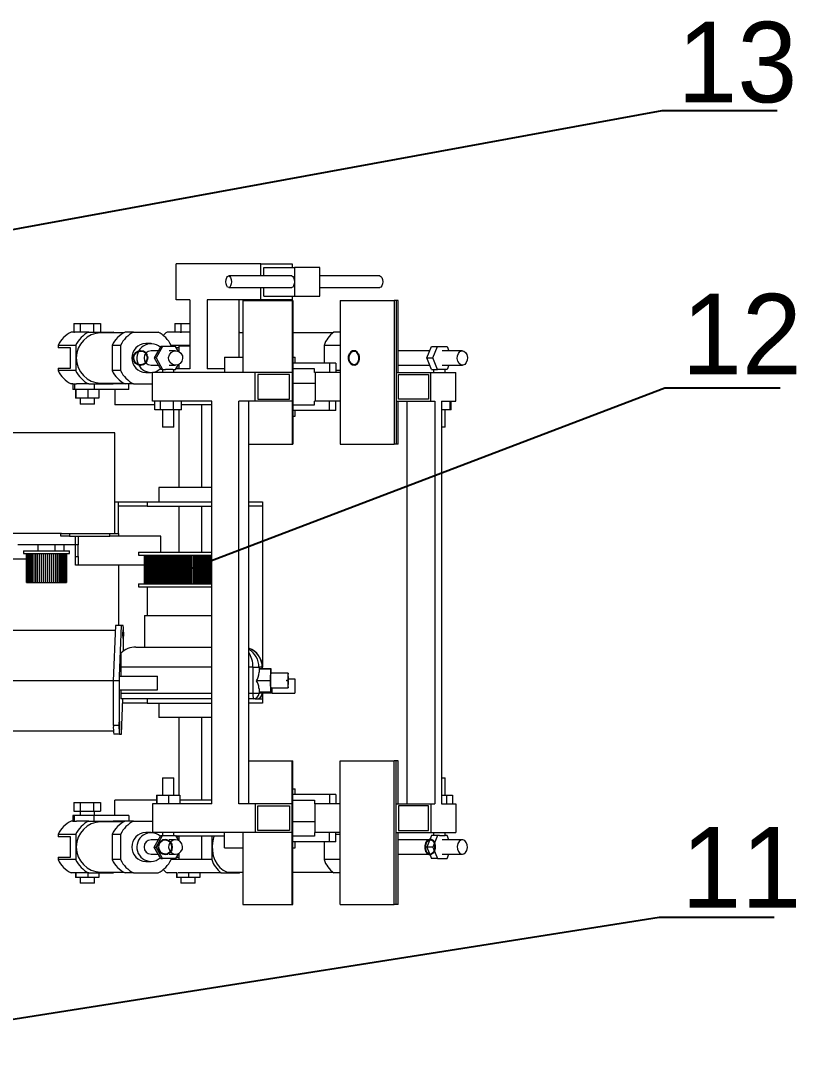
# Model space of a CAD drawing. Header units: millimetres. Extents: x 127 to 2222, y 23 to 864.
# Drawn here: x 388.8 to 523.6, y 612.5 to 791.6 of the extents above; entities that cross this region are included whole.
import ezdxf

# ---------------------------------------------------------------- set-up
doc = ezdxf.new("R2010")
doc.units = ezdxf.units.MM

msp = doc.modelspace()

# ---------------------------------------------------------------- linework, layer by layer
for p, q in [((349.62, 748.42), (500.24, 776)), ((500.24, 776), (520.24, 776)), ((417.55, 696.1), (500.73, 727.77)), ((500.73, 727.77), (520.73, 727.77)), ((352.08, 612.46), (499.71, 635.8)), ((499.71, 635.8), (519.71, 635.8))]:
    msp.add_line(p, q)
at = {"color": 7, "linetype": 'Continuous', "lineweight": 15}
for p, q in [((415.79, 743.1), (415.79, 749.35)), ((430.51, 749.35), (415.79, 749.35)), ((430.51, 747.23), (430.51, 749.35)), ((430.51, 749.35), (435.99, 749.35)), ((435.99, 749.35), (435.99, 748.73)), ((435.89, 747.23), (424.94, 747.23)), ((431.06, 747.23), (431.06, 748.73)), ((431.06, 748.73), (436.37, 748.73)), ((436.37, 748.73), (436.37, 746.23)), ((440.75, 748.73), (436.37, 748.73)), ((440.75, 746.23), (440.75, 748.73)), ((451.21, 747.23), (440.75, 747.23)), ((436.37, 746.23), (436.37, 743.73)), ((440.75, 743.73), (440.75, 746.23)), ((424.94, 745.23), (435.89, 745.23)), ((430.51, 743.1), (430.51, 745.23)), ((431.06, 743.73), (431.06, 745.23)), ((431.06, 743.73), (436.37, 743.73)), ((435.99, 743.73), (435.99, 743.1)), ((436.37, 743.73), (440.75, 743.73)), ((440.75, 745.23), (451.21, 745.23)), ((418.2, 743.1), (415.79, 743.1)), ((418.2, 743.1), (418.2, 731.1)), ((421.21, 743.1), (421.21, 731.1)), ((430.51, 743.1), (421.21, 743.1)), ((426.69, 743.1), (426.69, 733.1)), ((427.41, 742.98), (427.41, 730.48)), ((427.41, 742.98), (435.95, 742.98)), ((435.99, 743.1), (430.51, 743.1)), ((435.95, 742.98), (435.95, 717.98)), ((435.95, 742.98), (436.07, 742.98)), ((436.07, 742.98), (436.07, 717.98)), ((444.29, 742.98), (444.29, 717.98)), ((444.29, 742.98), (453.69, 742.98)), ((453.69, 742.98), (453.69, 717.98)), ((454.03, 742.98), (453.69, 742.98)), ((454.03, 742.98), (454.03, 717.98)), ((454.38, 742.98), (454.03, 742.98)), ((454.38, 730.48), (454.38, 742.98)), ((398.06, 738.98), (398.06, 737.48)), ((398.06, 738.98), (399.12, 738.98)), ((399.12, 738.98), (399.12, 737.48)), ((399.12, 738.98), (401.43, 738.98)), ((401.43, 738.98), (401.43, 737.48)), ((401.43, 738.98), (402.68, 738.98)), ((402.68, 738.98), (402.68, 737.48)), ((415.58, 738.98), (415.58, 737.48)), ((415.58, 738.98), (416.64, 738.98)), ((416.64, 738.98), (416.64, 737.48)), ((416.64, 738.98), (418.2, 738.98)), ((398.06, 737.48), (397.57, 737.48)), ((398.06, 737.48), (398.14, 737.48)), ((400.62, 737.48), (398.14, 737.48)), ((400.62, 737.48), (404.87, 737.48)), ((406.72, 737.35), (402.74, 737.35)), ((405.1, 737.35), (404.87, 737.48)), ((408.43, 737.48), (406.96, 737.48)), ((408.43, 737.48), (412.67, 737.48)), ((416.53, 737.48), (414.23, 737.48)), ((416.53, 737.48), (416.64, 737.48)), ((416.64, 737.48), (416.74, 737.48)), ((418.2, 737.48), (416.74, 737.48)), ((426.69, 737.48), (426.77, 737.48)), ((427.41, 737.35), (426.69, 737.35)), ((426.95, 737.35), (426.77, 737.48)), ((443.01, 737.35), (436.07, 737.35)), ((444.29, 737.48), (443.18, 737.48)), ((398.36, 735.16), (395.31, 735.16)), ((395.31, 735.16), (395.31, 734.73)), ((397.46, 734.73), (395.31, 734.73)), ((397.46, 731.23), (397.46, 734.73)), ((398.36, 735.16), (398.36, 730.8)), ((406.17, 735.16), (404.69, 735.16)), ((404.69, 735.16), (404.69, 730.8)), ((406.17, 735.16), (406.17, 730.8)), ((411.45, 735.48), (410.55, 735.48)), ((413.13, 734.98), (412.01, 732.98)), ((413.47, 734.98), (412.35, 732.98)), ((413.47, 734.98), (413.13, 734.98)), ((415.72, 734.98), (413.47, 734.98)), ((418.2, 735.16), (414.93, 735.16)), ((414.93, 735.16), (414.93, 734.98)), ((416.2, 734.13), (415.72, 734.98)), ((416.3, 734.73), (415.86, 734.73)), ((416.3, 735.1), (416.3, 734.09)), ((416.3, 735.1), (416.54, 735.1)), ((416.54, 735.1), (418.2, 735.1)), ((444.29, 735.16), (441.52, 735.16)), ((441.52, 735.16), (441.52, 732.1)), ((459.35, 732.98), (460.18, 734.98)), ((460.18, 734.98), (461.23, 734.98)), ((460.4, 732.98), (461.23, 734.98)), ((461.23, 734.98), (462.88, 734.98)), ((462.88, 734.98), (463.19, 734.23)), ((412.71, 734.23), (411.45, 734.23)), ((412.35, 732.98), (412.01, 732.98)), ((412.01, 732.98), (413.13, 730.98)), ((412.35, 732.98), (413.47, 730.98)), ((415.73, 734.23), (414.6, 734.23)), ((424.2, 733.1), (424.2, 730.48)), ((424.2, 733.1), (427.41, 733.1)), ((436.07, 733.1), (436.48, 733.1)), ((436.48, 732.1), (436.48, 733.1)), ((459.87, 734.23), (454.38, 734.23)), ((460.18, 730.98), (459.35, 732.98)), ((459.35, 732.98), (460.4, 732.98)), ((461.23, 730.98), (460.4, 732.98)), ((465.54, 734.23), (462.05, 734.23)), ((395.31, 731.23), (395.31, 730.8)), ((395.31, 731.23), (397.46, 731.23)), ((411.45, 731.73), (412.71, 731.73)), ((414.6, 731.73), (415.73, 731.73)), ((415.72, 730.98), (416.2, 731.83)), ((418.2, 731.1), (415.79, 731.1)), ((415.86, 731.23), (416.3, 731.23)), ((416.3, 731.87), (416.3, 731.1)), ((424.2, 731.1), (421.21, 731.1)), ((442.43, 732.1), (436.07, 732.1)), ((439.84, 731.1), (436.07, 731.1)), ((439.84, 730.48), (439.84, 731.1)), ((442.43, 732.1), (442.43, 730.48)), ((443.58, 732.1), (442.43, 732.1)), ((443.58, 732.1), (443.58, 730.48)), ((454.38, 731.73), (459.87, 731.73)), ((462.05, 731.73), (465.54, 731.73)), ((463.19, 731.73), (462.88, 730.98)), ((398.36, 730.8), (395.31, 730.8)), ((406.17, 730.8), (404.69, 730.8)), ((410.55, 730.48), (411.45, 730.48)), ((411.69, 725.48), (411.69, 730.48)), ((429.53, 730.48), (411.69, 730.48)), ((413.47, 730.98), (413.13, 730.98)), ((413.43, 730.98), (413.43, 730.48)), ((413.47, 730.98), (413.95, 730.98)), ((415.24, 730.98), (413.95, 730.98)), ((415.24, 730.98), (415.72, 730.98)), ((415.43, 730.48), (415.43, 730.98)), ((429.53, 725.48), (429.53, 730.48)), ((435.95, 730.48), (429.53, 730.48)), ((435.5, 730.13), (429.98, 730.13)), ((429.98, 730.13), (429.98, 725.83)), ((435.5, 725.83), (435.5, 730.13)), ((435.95, 730.48), (435.95, 725.48)), ((442.43, 730.48), (439.84, 730.48)), ((439.99, 730.48), (439.99, 725.48)), ((444.29, 730.48), (442.43, 730.48)), ((444.29, 730.8), (443.58, 730.8)), ((454.03, 730.48), (454.03, 725.48)), ((454.03, 730.48), (460.05, 730.48)), ((454.45, 730.13), (459.63, 730.13)), ((454.45, 725.83), (454.45, 730.13)), ((459.63, 730.13), (459.63, 725.83)), ((460.05, 725.48), (460.05, 730.48)), ((460.05, 730.48), (464.42, 730.48)), ((460.18, 730.98), (461.23, 730.98)), ((460.53, 730.98), (460.53, 730.48)), ((461.58, 730.98), (461.23, 730.98)), ((462.53, 730.98), (461.58, 730.98)), ((462.53, 730.48), (462.53, 730.98)), ((462.88, 730.98), (462.53, 730.98)), ((464.42, 725.48), (464.42, 730.48)), ((397.87, 728.48), (397.57, 728.48)), ((397.87, 728.48), (397.87, 727.48)), ((397.87, 728.48), (398.18, 728.48)), ((398.18, 727.48), (397.87, 727.48)), ((398.18, 728.48), (398.18, 727.48)), ((398.18, 728.48), (398.52, 728.48)), ((401.58, 727.48), (398.18, 727.48)), ((398.33, 727.48), (398.33, 725.98)), ((398.41, 727.48), (398.41, 725.98)), ((400.62, 728.48), (398.52, 728.48)), ((400.45, 727.48), (400.45, 725.98)), ((400.62, 728.48), (404.87, 728.48)), ((401.58, 728.48), (401.58, 727.48)), ((407.6, 727.48), (401.58, 727.48)), ((402.41, 727.48), (402.41, 725.98)), ((402.74, 728.6), (406.72, 728.6)), ((404.87, 728.48), (405.1, 728.6)), ((406.96, 728.48), (404.87, 728.48)), ((405.19, 728.6), (405.19, 728.48)), ((405.19, 727.48), (405.19, 724.85)), ((408.43, 728.48), (406.96, 728.48)), ((407.6, 727.48), (407.6, 728.48)), ((408.43, 728.48), (411.69, 728.48)), ((436.07, 728.6), (439.99, 728.6)), ((398.41, 725.98), (398.33, 725.98)), ((400.45, 725.98), (398.41, 725.98)), ((399.12, 725.98), (399.12, 724.98)), ((402.41, 725.98), (400.45, 725.98)), ((401.62, 724.98), (401.62, 725.98)), ((429.98, 725.83), (435.5, 725.83)), ((459.63, 725.83), (454.45, 725.83)), ((401.62, 724.98), (399.12, 724.98)), ((412.13, 724.85), (405.19, 724.85)), ((422.02, 725.48), (411.69, 725.48)), ((412.13, 723.98), (412.13, 725.48)), ((413.07, 723.98), (412.13, 723.98)), ((413.07, 723.98), (413.07, 725.48)), ((415.37, 723.98), (413.07, 723.98)), ((413.43, 723.98), (413.43, 720.98)), ((415.37, 723.98), (415.37, 725.48)), ((416.72, 723.98), (415.37, 723.98)), ((415.43, 720.98), (415.43, 723.98)), ((416.3, 723.98), (416.3, 710.48)), ((416.72, 723.98), (416.72, 725.48)), ((422.02, 724.85), (416.72, 724.85)), ((420.3, 710.48), (420.3, 724.85)), ((422.02, 655.48), (422.02, 725.48)), ((426.72, 655.48), (426.72, 725.48)), ((429.53, 725.48), (426.72, 725.48)), ((428.43, 655.48), (428.43, 725.48)), ((435.95, 725.48), (429.53, 725.48)), ((436.07, 724.85), (439.84, 724.85)), ((442.43, 723.85), (436.07, 723.85)), ((436.48, 722.85), (436.48, 723.85)), ((439.84, 724.85), (439.84, 725.48)), ((442.43, 725.48), (439.84, 725.48)), ((444.29, 725.48), (442.43, 725.48)), ((442.43, 723.85), (442.43, 725.48)), ((443.58, 723.85), (442.43, 723.85)), ((443.58, 723.85), (443.58, 725.48)), ((454.03, 725.48), (460.05, 725.48)), ((454.38, 717.98), (454.38, 725.48)), ((455.87, 725.48), (455.87, 655.48)), ((460.05, 725.48), (460.74, 725.48)), ((460.74, 725.48), (460.74, 655.48)), ((461.89, 725.48), (464.42, 725.48)), ((461.89, 725.48), (461.89, 655.48)), ((463.43, 723.98), (461.89, 723.98)), ((462.53, 720.98), (462.53, 723.98)), ((463.43, 723.98), (463.43, 725.48)), ((463.62, 723.98), (463.43, 723.98)), ((463.62, 723.98), (463.62, 725.48)), ((436.07, 722.85), (436.48, 722.85)), ((415.43, 720.98), (413.43, 720.98)), ((462.53, 720.98), (461.89, 720.98)), ((405.19, 719.98), (381.41, 719.98)), ((405.19, 702.48), (405.19, 719.98)), ((428.43, 717.98), (435.95, 717.98)), ((435.95, 717.98), (436.07, 717.98)), ((444.29, 717.98), (453.69, 717.98)), ((454.03, 717.98), (453.69, 717.98)), ((454.38, 717.98), (454.03, 717.98)), ((412.8, 710.48), (412.8, 707.98)), ((422.02, 710.48), (412.8, 710.48)), ((405.19, 707.99), (405.8, 707.99)), ((405.8, 707.98), (405.8, 707.99)), ((405.8, 707.23), (405.8, 707.98)), ((405.8, 707.98), (410.8, 707.98)), ((410.8, 707.98), (410.8, 707.23)), ((410.8, 707.98), (422.02, 707.98)), ((428.43, 707.98), (430.8, 707.98)), ((430.8, 707.98), (430.8, 707.23)), ((410.8, 707.23), (405.8, 707.23)), ((405.8, 702.48), (405.8, 707.23)), ((410.8, 707.23), (422.02, 707.23)), ((416.3, 707.23), (416.3, 699.23)), ((420.3, 699.23), (420.3, 707.23)), ((430.8, 707.23), (428.43, 707.23)), ((430.8, 707.23), (430.8, 679.23)), ((395.92, 702.48), (381.41, 702.48)), ((395.8, 701.98), (395.8, 702.48)), ((395.92, 702.48), (397.3, 702.48)), ((397.3, 702.48), (397.3, 701.98)), ((397.3, 702.48), (404.3, 702.48)), ((404.3, 701.98), (404.3, 702.48)), ((404.3, 702.48), (405.8, 702.48)), ((405.8, 702.48), (405.8, 701.98)), ((397.3, 701.98), (395.8, 701.98)), ((397.3, 701.98), (404.3, 701.98)), ((398.3, 700.48), (398.3, 701.98)), ((398.8, 701.98), (398.8, 700.48)), ((405.8, 701.98), (404.3, 701.98)), ((413.18, 701.98), (405.8, 701.98)), ((413.18, 699.23), (413.18, 701.98)), ((398.3, 700.48), (388.3, 700.48)), ((389.3, 699.48), (389.3, 698.98)), ((389.3, 699.48), (397.3, 699.48)), ((389.3, 698.98), (397.3, 698.98)), ((389.8, 693.98), (389.8, 698.98)), ((389.8, 698.98), (389.8, 693.98)), ((389.83, 698.98), (389.83, 693.98)), ((389.84, 693.98), (389.84, 698.98)), ((389.91, 698.98), (389.91, 693.98)), ((389.92, 693.98), (389.92, 698.98)), ((390.02, 698.98), (390.02, 693.98)), ((390.04, 693.98), (390.04, 698.98)), ((390.16, 698.98), (390.16, 693.98)), ((390.19, 693.98), (390.19, 698.98)), ((390.34, 698.98), (390.34, 693.98)), ((390.38, 693.98), (390.38, 698.98)), ((390.55, 698.98), (390.55, 693.98)), ((390.6, 693.98), (390.6, 698.98)), ((390.8, 698.98), (390.8, 693.98)), ((390.84, 693.98), (390.84, 698.98)), ((391.07, 698.98), (391.07, 693.98)), ((391.12, 693.98), (391.12, 698.98)), ((391.36, 698.98), (391.36, 693.98)), ((391.42, 693.98), (391.42, 698.98)), ((391.68, 698.98), (391.68, 693.98)), ((391.74, 693.98), (391.74, 698.98)), ((391.8, 700.48), (391.8, 699.48)), ((392.01, 698.98), (392.01, 693.98)), ((392.07, 693.98), (392.07, 698.98)), ((392.36, 698.98), (392.36, 693.98)), ((392.42, 693.98), (392.42, 698.98)), ((392.71, 698.98), (392.71, 693.98)), ((392.78, 693.98), (392.78, 698.98)), ((393.08, 698.98), (393.08, 693.98)), ((393.15, 693.98), (393.15, 698.98)), ((393.44, 698.98), (393.44, 693.98)), ((393.51, 693.98), (393.51, 698.98)), ((393.81, 698.98), (393.81, 693.98)), ((393.88, 693.98), (393.88, 698.98)), ((394.17, 698.98), (394.17, 693.98)), ((394.23, 693.98), (394.23, 698.98)), ((394.52, 698.98), (394.52, 693.98)), ((394.58, 693.98), (394.58, 698.98)), ((394.8, 699.48), (394.8, 700.48)), ((394.85, 698.98), (394.85, 693.98)), ((394.91, 693.98), (394.91, 698.98)), ((395.17, 698.98), (395.17, 693.98)), ((395.23, 693.98), (395.23, 698.98)), ((395.47, 698.98), (395.47, 693.98)), ((395.52, 693.98), (395.52, 698.98)), ((395.75, 698.98), (395.75, 693.98)), ((395.79, 693.98), (395.79, 698.98)), ((395.99, 698.98), (395.99, 693.98)), ((396.04, 693.98), (396.04, 698.98)), ((396.21, 698.98), (396.21, 693.98)), ((396.25, 693.98), (396.25, 698.98)), ((396.35, 699.48), (396.35, 700.48)), ((396.4, 698.98), (396.4, 693.98)), ((396.43, 693.98), (396.43, 698.98)), ((396.55, 698.98), (396.55, 693.98)), ((396.57, 693.98), (396.57, 698.98)), ((396.67, 698.98), (396.67, 693.98)), ((396.68, 693.98), (396.68, 698.98)), ((396.75, 698.98), (396.75, 693.98)), ((396.76, 693.98), (396.76, 698.98)), ((396.79, 698.98), (396.79, 693.98)), ((396.79, 693.98), (396.79, 698.98)), ((397.3, 698.98), (397.3, 699.48)), ((398.3, 698.48), (398.3, 700.48)), ((398.8, 700.48), (398.3, 700.48)), ((398.8, 698.48), (398.8, 700.48)), ((409.3, 699.23), (409.3, 698.73)), ((409.3, 699.23), (422.02, 699.23)), ((357.58, 698.05), (389.8, 698.05)), ((398.3, 696.98), (398.3, 698.48)), ((398.3, 698.48), (398.8, 698.48)), ((398.8, 696.98), (398.3, 696.98)), ((398.8, 698.48), (398.8, 696.98)), ((410.3, 696.98), (398.8, 696.98)), ((405.8, 696.98), (405.8, 686.46)), ((409.3, 698.73), (422.01, 698.73)), ((410.3, 698.73), (410.3, 693.73)), ((410.3, 693.73), (410.3, 698.73)), ((410.31, 693.73), (410.31, 698.73)), ((410.32, 698.73), (410.32, 693.73)), ((410.35, 693.73), (410.35, 698.73)), ((410.36, 698.73), (410.36, 693.73)), ((410.41, 693.73), (410.41, 698.73)), ((410.43, 698.73), (410.43, 693.73)), ((410.49, 693.73), (410.49, 698.73)), ((410.52, 698.73), (410.52, 693.73)), ((410.59, 693.73), (410.59, 698.73)), ((410.63, 698.73), (410.63, 693.73)), ((410.72, 693.73), (410.72, 698.73)), ((410.75, 698.73), (410.75, 693.73)), ((410.86, 693.73), (410.86, 698.73)), ((410.91, 698.73), (410.91, 693.73)), ((411.03, 693.73), (411.03, 698.73)), ((411.08, 698.73), (411.08, 693.73)), ((411.21, 693.73), (411.21, 698.73)), ((411.27, 698.73), (411.27, 693.73)), ((411.41, 693.73), (411.41, 698.73)), ((411.48, 698.73), (411.48, 693.73)), ((411.64, 693.73), (411.64, 698.73)), ((411.7, 698.73), (411.7, 693.73)), ((411.88, 693.73), (411.88, 698.73)), ((411.95, 698.73), (411.95, 693.73)), ((412.14, 693.73), (412.14, 698.73)), ((412.21, 698.73), (412.21, 693.73)), ((412.41, 693.73), (412.41, 698.73)), ((412.49, 698.73), (412.49, 693.73)), ((412.7, 693.73), (412.7, 698.73)), ((412.79, 698.73), (412.79, 693.73)), ((413.01, 693.73), (413.01, 698.73)), ((413.1, 698.73), (413.1, 693.73)), ((413.33, 693.73), (413.33, 698.73)), ((413.43, 698.73), (413.43, 693.73)), ((413.67, 693.73), (413.67, 698.73)), ((413.77, 698.73), (413.77, 693.73)), ((414.02, 693.73), (414.02, 698.73)), ((414.12, 698.73), (414.12, 693.73)), ((414.38, 693.73), (414.38, 698.73)), ((414.48, 698.73), (414.48, 693.73)), ((414.75, 693.73), (414.75, 698.73)), ((414.85, 698.73), (414.85, 693.73)), ((415.13, 693.73), (415.13, 698.73)), ((415.24, 698.73), (415.24, 693.73)), ((415.52, 693.73), (415.52, 698.73)), ((415.63, 698.73), (415.63, 693.73)), ((415.91, 693.73), (415.91, 698.73)), ((416.03, 698.73), (416.03, 693.73)), ((416.31, 693.73), (416.31, 698.73)), ((416.43, 698.73), (416.43, 693.73)), ((416.72, 693.73), (416.72, 698.73)), ((416.84, 698.73), (416.84, 693.73)), ((417.14, 693.73), (417.14, 698.73)), ((417.25, 698.73), (417.25, 693.73)), ((417.55, 693.73), (417.55, 698.73)), ((417.67, 698.73), (417.67, 693.73)), ((417.97, 693.73), (417.97, 698.73)), ((418.09, 698.73), (418.09, 693.73)), ((418.39, 693.73), (418.39, 698.73)), ((418.51, 698.73), (418.51, 693.73)), ((418.81, 693.73), (418.81, 698.73)), ((418.93, 698.73), (418.93, 693.73)), ((419.22, 693.73), (419.22, 698.73)), ((419.34, 698.73), (419.34, 693.73)), ((419.64, 693.73), (419.64, 698.73)), ((419.76, 698.73), (419.76, 693.73)), ((420.05, 693.73), (420.05, 698.73)), ((420.17, 698.73), (420.17, 693.73)), ((420.46, 693.73), (420.46, 698.73)), ((420.57, 698.73), (420.57, 693.73)), ((420.86, 693.73), (420.86, 698.73)), ((420.97, 698.73), (420.97, 693.73)), ((421.25, 693.73), (421.25, 698.73)), ((421.36, 698.73), (421.36, 693.73)), ((421.63, 693.73), (421.63, 698.73)), ((421.74, 698.73), (421.74, 693.73)), ((422.01, 693.73), (422.01, 698.73)), ((389.8, 693.98), (389.83, 693.98)), ((389.8, 693.98), (389.8, 693.98)), ((389.83, 693.98), (389.84, 693.98)), ((389.84, 693.98), (389.91, 693.98)), ((389.91, 693.98), (389.92, 693.98)), ((389.92, 693.98), (390.02, 693.98)), ((390.02, 693.98), (390.04, 693.98)), ((390.04, 693.98), (390.16, 693.98)), ((390.16, 693.98), (390.19, 693.98)), ((390.19, 693.98), (390.34, 693.98)), ((390.34, 693.98), (390.38, 693.98)), ((390.38, 693.98), (390.55, 693.98)), ((390.55, 693.98), (390.6, 693.98)), ((390.6, 693.98), (390.8, 693.98)), ((390.8, 693.98), (390.84, 693.98)), ((390.84, 693.98), (391.07, 693.98)), ((391.07, 693.98), (391.12, 693.98)), ((391.12, 693.98), (391.36, 693.98)), ((391.36, 693.98), (391.42, 693.98)), ((391.42, 693.98), (391.68, 693.98)), ((391.68, 693.98), (391.74, 693.98)), ((391.74, 693.98), (392.01, 693.98)), ((392.01, 693.98), (392.07, 693.98)), ((392.07, 693.98), (392.36, 693.98)), ((392.36, 693.98), (392.42, 693.98)), ((392.42, 693.98), (392.71, 693.98)), ((392.71, 693.98), (392.78, 693.98)), ((392.78, 693.98), (393.08, 693.98)), ((393.08, 693.98), (393.15, 693.98)), ((393.15, 693.98), (393.44, 693.98)), ((393.44, 693.98), (393.51, 693.98)), ((393.51, 693.98), (393.81, 693.98)), ((393.81, 693.98), (393.88, 693.98)), ((393.88, 693.98), (394.17, 693.98)), ((394.17, 693.98), (394.23, 693.98)), ((394.23, 693.98), (394.52, 693.98)), ((394.52, 693.98), (394.58, 693.98)), ((394.58, 693.98), (394.85, 693.98)), ((394.85, 693.98), (394.91, 693.98)), ((394.91, 693.98), (395.17, 693.98)), ((395.17, 693.98), (395.23, 693.98)), ((395.23, 693.98), (395.47, 693.98)), ((395.47, 693.98), (395.52, 693.98)), ((395.52, 693.98), (395.75, 693.98)), ((395.75, 693.98), (395.79, 693.98)), ((395.79, 693.98), (395.99, 693.98)), ((395.99, 693.98), (396.04, 693.98)), ((396.04, 693.98), (396.21, 693.98)), ((396.21, 693.98), (396.25, 693.98)), ((396.25, 693.98), (396.4, 693.98)), ((396.4, 693.98), (396.43, 693.98)), ((396.43, 693.98), (396.55, 693.98)), ((396.55, 693.98), (396.57, 693.98)), ((396.57, 693.98), (396.67, 693.98)), ((396.67, 693.98), (396.68, 693.98)), ((396.68, 693.98), (396.75, 693.98)), ((396.75, 693.98), (396.76, 693.98)), ((396.76, 693.98), (396.79, 693.98)), ((396.79, 693.98), (396.79, 693.98)), ((409.3, 693.73), (409.3, 693.23)), ((409.3, 693.73), (422.01, 693.73)), ((409.3, 693.23), (422.02, 693.23)), ((410.8, 693.23), (410.8, 688.23)), ((410.3, 688.23), (410.3, 682.73)), ((410.3, 688.23), (417.97, 688.23)), ((417.97, 688.23), (422.02, 688.23)), ((405.29, 686.46), (404.9, 676.89)), ((406.29, 686.46), (405.29, 686.46)), ((406.29, 686.46), (405.93, 677.66)), ((406.61, 686.46), (406.29, 686.46)), ((378.81, 685.67), (405.26, 685.67)), ((406.67, 682.05), (406.67, 684.96)), ((408.83, 682.73), (422.02, 682.73)), ((406.19, 679.23), (406.19, 677.66)), ((429.17, 679.23), (430.21, 679.23)), ((429.17, 674.73), (429.17, 679.23)), ((430.21, 679.23), (430.21, 678.35)), ((430.78, 679.23), (430.21, 679.23)), ((430.8, 678.95), (430.8, 679.23)), ((405.9, 677.66), (405.9, 676.89)), ((412.56, 675.29), (412.56, 677.66)), ((430.22, 678.88), (430.21, 678.35)), ((430.31, 678.95), (430.22, 678.88)), ((432.22, 678.88), (430.22, 678.88)), ((432.31, 678.95), (430.31, 678.95)), ((432.22, 678.88), (432.17, 676.85)), ((432.31, 678.95), (432.22, 678.88)), ((435.27, 678.17), (432.27, 678.17)), ((432.33, 678.17), (432.31, 678.95)), ((378.45, 676.92), (404.9, 676.92)), ((405.9, 676.89), (404.9, 676.89)), ((404.9, 676.89), (404.9, 669.09)), ((405.9, 676.89), (405.9, 675.29)), ((432.17, 676.85), (429.76, 676.85)), ((430.21, 675.54), (430.21, 674.73)), ((430.21, 675.54), (430.22, 674.88)), ((432.17, 676.85), (432.22, 674.88)), ((432.27, 675.67), (435.27, 675.67)), ((432.32, 674.96), (432.33, 675.67)), ((432.52, 674.73), (432.52, 675.67)), ((434.96, 676.98), (435.21, 676.98)), ((435.21, 676.85), (434.96, 676.85)), ((435.32, 676.98), (435.21, 676.98)), ((435.21, 676.85), (435.32, 676.85)), ((436.46, 677.23), (436.46, 674.73)), ((436.48, 674.73), (436.48, 677.23)), ((405.9, 675.29), (405.9, 669.09)), ((406.19, 675.29), (406.19, 674.73)), ((422.02, 673.73), (406.23, 673.73)), ((406.3, 667.59), (406.55, 673.73)), ((410.8, 673.73), (410.8, 672.98)), ((429.21, 673.73), (428.43, 673.73)), ((429.17, 674.73), (430.21, 674.73)), ((429.55, 673.73), (429.21, 673.73)), ((429.55, 673.73), (430.8, 673.73)), ((430.21, 674.73), (430.37, 674.73)), ((432.22, 674.88), (430.22, 674.88)), ((430.37, 674.88), (430.37, 674.73)), ((432.52, 674.73), (430.37, 674.73)), ((430.8, 674.73), (430.8, 673.73)), ((430.8, 673.73), (430.8, 672.98)), ((432.22, 674.88), (432.32, 674.96)), ((410.8, 672.98), (406.52, 672.98)), ((410.8, 672.98), (422.02, 672.98)), ((412.8, 672.98), (412.8, 670.48)), ((430.8, 672.98), (428.43, 672.98)), ((422.02, 670.48), (412.8, 670.48)), ((416.3, 670.48), (416.3, 656.98)), ((420.3, 656.1), (420.3, 670.48)), ((405.9, 669.09), (404.9, 669.09)), ((378.81, 668.17), (404.91, 668.17)), ((405.96, 667.59), (404.96, 667.59)), ((405.96, 667.59), (406.3, 667.59)), ((428.43, 662.98), (435.95, 662.98)), ((435.95, 637.98), (435.95, 662.98)), ((435.95, 662.98), (436.07, 662.98)), ((436.07, 637.98), (436.07, 662.98)), ((444.29, 637.98), (444.29, 662.98)), ((444.29, 662.98), (453.69, 662.98)), ((453.69, 637.98), (453.69, 662.98)), ((454.03, 662.98), (453.69, 662.98)), ((454.03, 637.98), (454.03, 662.98)), ((454.38, 662.98), (454.03, 662.98)), ((454.38, 655.48), (454.38, 662.98)), ((413.43, 659.98), (413.43, 656.98)), ((413.43, 659.98), (415.43, 659.98)), ((415.43, 656.98), (415.43, 659.98)), ((461.89, 659.98), (462.53, 659.98)), ((462.53, 656.98), (462.53, 659.98)), ((436.07, 658.1), (436.48, 658.1)), ((436.48, 657.1), (436.48, 658.1)), ((405.19, 653.48), (405.19, 656.1)), ((412.39, 656.1), (405.19, 656.1)), ((412.39, 656.98), (412.39, 655.48)), ((412.39, 656.98), (412.47, 656.98)), ((412.47, 656.98), (412.47, 655.48)), ((412.47, 656.98), (414.51, 656.98)), ((414.51, 656.98), (414.51, 655.48)), ((414.51, 656.98), (416.47, 656.98)), ((416.47, 656.98), (416.47, 655.48)), ((422.02, 656.1), (416.47, 656.1)), ((442.43, 657.1), (436.07, 657.1)), ((436.07, 656.1), (439.84, 656.1)), ((439.84, 656.1), (439.84, 655.48)), ((442.43, 657.1), (442.43, 655.48)), ((443.58, 657.1), (442.43, 657.1)), ((443.58, 657.1), (443.58, 655.48)), ((461.89, 656.98), (462.79, 656.98)), ((462.79, 656.98), (462.79, 655.48)), ((462.79, 656.98), (463.83, 656.98)), ((463.83, 656.98), (463.83, 655.48)), ((398.06, 655.7), (398.06, 654.2)), ((398.06, 655.7), (399.12, 655.7)), ((398.06, 654.2), (399.12, 654.2)), ((399.12, 655.7), (399.12, 654.2)), ((399.12, 655.7), (401.43, 655.7)), ((399.12, 654.2), (399.12, 653.48)), ((399.12, 654.2), (401.43, 654.2)), ((401.43, 655.7), (401.43, 654.2)), ((401.43, 655.7), (402.68, 655.7)), ((401.43, 654.2), (402.68, 654.2)), ((401.62, 653.48), (401.62, 654.2)), ((402.68, 655.7), (402.68, 654.2)), ((411.69, 655.48), (411.69, 650.48)), ((422.02, 655.48), (411.69, 655.48)), ((429.53, 655.48), (426.72, 655.48)), ((429.53, 655.48), (429.53, 650.48)), ((435.95, 655.48), (429.53, 655.48)), ((429.98, 655.13), (435.5, 655.13)), ((429.98, 650.83), (429.98, 655.13)), ((435.5, 655.13), (435.5, 650.83)), ((435.95, 650.48), (435.95, 655.48)), ((442.43, 655.48), (439.84, 655.48)), ((439.99, 650.48), (439.99, 655.48)), ((444.29, 655.48), (442.43, 655.48)), ((454.03, 655.48), (460.05, 655.48)), ((454.03, 650.48), (454.03, 655.48)), ((459.63, 655.13), (454.45, 655.13)), ((454.45, 655.13), (454.45, 650.83)), ((459.63, 650.83), (459.63, 655.13)), ((460.05, 655.48), (460.05, 650.48)), ((460.05, 655.48), (460.74, 655.48)), ((461.89, 655.48), (464.42, 655.48)), ((464.42, 655.48), (464.42, 650.48)), ((397.87, 652.48), (397.57, 652.48)), ((397.87, 653.48), (397.87, 652.48)), ((398.18, 653.48), (397.87, 653.48)), ((397.87, 652.48), (398.18, 652.48)), ((398.18, 652.48), (398.18, 653.48)), ((401.58, 653.48), (398.18, 653.48)), ((398.18, 652.48), (398.52, 652.48)), ((400.62, 652.48), (398.52, 652.48)), ((400.62, 652.48), (404.87, 652.48)), ((401.58, 652.48), (401.58, 653.48)), ((407.6, 653.48), (401.58, 653.48)), ((406.72, 652.35), (402.74, 652.35)), ((405.1, 652.35), (404.87, 652.48)), ((406.96, 652.48), (404.87, 652.48)), ((405.19, 652.35), (405.19, 652.48)), ((408.43, 652.48), (406.96, 652.48)), ((407.6, 653.48), (407.6, 652.48)), ((408.43, 652.48), (411.69, 652.48)), ((439.99, 652.35), (436.07, 652.35)), ((411.45, 650.48), (410.55, 650.48)), ((429.53, 650.48), (411.69, 650.48)), ((413.43, 650.48), (413.43, 649.98)), ((415.43, 649.98), (415.43, 650.48)), ((424.2, 647.85), (424.2, 650.48)), ((427.41, 650.48), (427.41, 637.98)), ((435.95, 650.48), (429.53, 650.48)), ((435.5, 650.83), (429.98, 650.83)), ((439.84, 650.48), (439.84, 649.85)), ((442.43, 650.48), (439.84, 650.48)), ((444.29, 650.48), (442.43, 650.48)), ((442.43, 648.85), (442.43, 650.48)), ((443.58, 648.85), (443.58, 650.48)), ((454.03, 650.48), (460.05, 650.48)), ((454.38, 637.98), (454.38, 650.48)), ((454.45, 650.83), (459.63, 650.83)), ((460.05, 650.48), (464.42, 650.48)), ((460.53, 650.48), (460.53, 649.98)), ((462.53, 649.98), (462.53, 650.48)), ((395.31, 650.16), (395.31, 649.73)), ((398.36, 650.16), (395.31, 650.16)), ((397.46, 649.73), (395.31, 649.73)), ((397.46, 646.23), (397.46, 649.73)), ((398.36, 650.16), (398.36, 645.8)), ((406.17, 650.16), (404.69, 650.16)), ((404.69, 650.16), (404.69, 645.8)), ((406.17, 650.16), (406.17, 645.8)), ((412.71, 649.23), (411.45, 649.23)), ((412.01, 647.98), (413.13, 649.98)), ((412.35, 647.98), (413.47, 649.98)), ((413.13, 649.98), (413.47, 649.98)), ((413.47, 649.98), (413.95, 649.98)), ((413.95, 649.98), (415.24, 649.98)), ((415.73, 649.23), (414.6, 649.23)), ((415.24, 649.98), (415.72, 649.98)), ((415.72, 649.98), (416.2, 649.13)), ((424.2, 649.85), (415.79, 649.85)), ((416.3, 649.73), (415.86, 649.73)), ((416.3, 649.85), (416.3, 649.09)), ((420.3, 645.85), (420.3, 649.85)), ((421.99, 649.85), (421.99, 645.8)), ((439.84, 649.85), (436.07, 649.85)), ((442.43, 648.85), (436.07, 648.85)), ((436.48, 647.85), (436.48, 648.85)), ((441.52, 648.85), (441.52, 645.8)), ((443.58, 648.85), (442.43, 648.85)), ((444.29, 650.16), (443.58, 650.16)), ((459.87, 649.23), (454.38, 649.23)), ((460.18, 649.98), (459.35, 647.98)), ((461.23, 649.98), (460.18, 649.98)), ((461.23, 649.98), (460.4, 647.98)), ((461.58, 649.98), (461.23, 649.98)), ((461.58, 649.98), (462.53, 649.98)), ((465.54, 649.23), (462.05, 649.23)), ((462.88, 649.98), (462.53, 649.98)), ((463.19, 649.23), (462.88, 649.98)), ((413.13, 645.98), (412.01, 647.98)), ((412.01, 647.98), (412.35, 647.98)), ((413.47, 645.98), (412.35, 647.98)), ((416.2, 646.83), (415.72, 645.98)), ((416.3, 646.87), (416.3, 645.85)), ((424.2, 647.85), (427.41, 647.85)), ((436.07, 647.85), (436.48, 647.85)), ((460.4, 647.98), (459.35, 647.98)), ((459.35, 647.98), (460.18, 645.98)), ((460.4, 647.98), (461.23, 645.98)), ((395.31, 646.23), (395.31, 645.8)), ((395.31, 646.23), (397.46, 646.23)), ((398.36, 645.8), (395.31, 645.8)), ((406.17, 645.8), (404.69, 645.8)), ((410.55, 645.48), (411.45, 645.48)), ((411.45, 646.73), (412.71, 646.73)), ((413.13, 645.98), (413.47, 645.98)), ((415.72, 645.98), (413.47, 645.98)), ((414.6, 646.73), (415.73, 646.73)), ((414.93, 645.98), (414.93, 645.8)), ((421.99, 645.8), (414.93, 645.8)), ((415.86, 646.23), (416.3, 646.23)), ((416.3, 645.85), (416.54, 645.85)), ((416.54, 645.85), (420.3, 645.85)), ((444.29, 645.8), (441.52, 645.8)), ((454.38, 646.73), (459.87, 646.73)), ((461.23, 645.98), (460.18, 645.98)), ((461.23, 645.98), (462.88, 645.98)), ((462.05, 646.73), (465.54, 646.73)), ((462.88, 645.98), (463.19, 646.73)), ((398.41, 643.48), (397.57, 643.48)), ((398.33, 643.48), (398.33, 642.7)), ((398.41, 643.48), (398.41, 642.7)), ((400.62, 643.48), (398.42, 643.48)), ((400.45, 643.48), (400.45, 642.7)), ((400.62, 643.48), (404.87, 643.48)), ((402.41, 643.48), (402.41, 642.7)), ((402.74, 643.6), (406.72, 643.6)), ((404.87, 643.48), (405.1, 643.6)), ((408.43, 643.48), (406.96, 643.48)), ((408.43, 643.48), (412.67, 643.48)), ((415.92, 643.48), (414.23, 643.48)), ((415.85, 643.48), (415.85, 642.7)), ((415.93, 643.52), (415.93, 642.7)), ((423.65, 643.48), (416.15, 643.48)), ((417.97, 643.48), (417.97, 642.7)), ((419.93, 643.48), (419.93, 642.7)), ((423.65, 643.48), (426.77, 643.48)), ((425.21, 643.6), (427.41, 643.6)), ((426.77, 643.48), (426.95, 643.6)), ((436.07, 643.6), (443.01, 643.6)), ((444.29, 643.48), (443.18, 643.48)), ((398.41, 642.7), (398.33, 642.7)), ((400.45, 642.7), (398.41, 642.7)), ((399.12, 642.7), (399.12, 641.7)), ((401.62, 641.7), (399.12, 641.7)), ((402.41, 642.7), (400.45, 642.7)), ((401.62, 641.7), (401.62, 642.7)), ((415.93, 642.7), (415.85, 642.7)), ((417.97, 642.7), (415.93, 642.7)), ((416.64, 642.7), (416.64, 641.7)), ((419.14, 641.7), (416.64, 641.7)), ((419.93, 642.7), (417.97, 642.7)), ((419.14, 641.7), (419.14, 642.7)), ((427.41, 637.98), (435.95, 637.98)), ((435.95, 637.98), (436.07, 637.98)), ((444.29, 637.98), (453.69, 637.98)), ((454.03, 637.98), (453.69, 637.98)), ((454.38, 637.98), (454.03, 637.98))]:
    msp.add_line(p, q, dxfattribs=at)
at = {"color": 8, "linetype": 'Continuous', "lineweight": 15}
for p, q in [((422.02, 679.23), (406.19, 679.23)), ((429.17, 679.23), (428.43, 679.23)), ((430.78, 678.95), (430.78, 679.23)), ((430.8, 679.23), (430.78, 679.23)), ((406.19, 674.73), (422.02, 674.73)), ((428.43, 674.73), (429.17, 674.73))]:
    msp.add_line(p, q, dxfattribs=at)
at = {"color": 7, "linetype": 'Continuous', "lineweight": 15, "flags": 128}
for points in [[(424.45, 746.23), (424.49, 746.61), (424.6, 746.94), (424.75, 747.15), (424.94, 747.23), (425.12, 747.15), (425.28, 746.94), (425.38, 746.61), (425.42, 746.23), (425.38, 745.85), (425.28, 745.52), (425.12, 745.31), (424.94, 745.23), (424.75, 745.31), (424.6, 745.52), (424.49, 745.85), (424.45, 746.23)], [(435.89, 747.23), (436.07, 747.15), (436.23, 746.94), (436.33, 746.61), (436.37, 746.23)], [(451.21, 747.23), (451.4, 747.15), (451.56, 746.94), (451.66, 746.61), (451.7, 746.23), (451.66, 745.85), (451.56, 745.52), (451.4, 745.31), (451.21, 745.23)], [(436.37, 746.23), (436.33, 745.85), (436.23, 745.52), (436.07, 745.31), (435.89, 745.23)], [(416.89, 733.36), (416.94, 732.88), (416.81, 732.41), (416.52, 732.03), (416.1, 731.79), (415.63, 731.73), (415.17, 731.87), (414.8, 732.17), (414.57, 732.6), (414.51, 733.08), (414.64, 733.55), (414.94, 733.93), (415.35, 734.17), (415.83, 734.23), (416.28, 734.09), (416.65, 733.79), (416.89, 733.36)], [(464.97, 732.02), (464.75, 732.4), (464.65, 732.87), (464.69, 733.35), (464.85, 733.78), (465.12, 734.09), (465.46, 734.22), (465.81, 734.17), (466.11, 733.94), (466.33, 733.56), (466.43, 733.09), (466.4, 732.61), (466.23, 732.18), (465.96, 731.87), (465.62, 731.74), (465.27, 731.79), (464.97, 732.02)], [(406.58, 684.96), (406.58, 685.24), (406.59, 685.49), (406.6, 685.65), (406.61, 685.71), (406.62, 685.65), (406.63, 685.49), (406.64, 685.24), (406.64, 684.96), (406.64, 684.67), (406.63, 684.43), (406.62, 684.26), (406.61, 684.21), (406.6, 684.26), (406.59, 684.43), (406.58, 684.67), (406.58, 684.96)], [(435.32, 676.98), (435.31, 677.44), (435.3, 677.83), (435.28, 678.08), (435.27, 678.17), (435.25, 678.08), (435.23, 677.83), (435.22, 677.44), (435.21, 676.98)], [(435.21, 676.85), (435.22, 676.4), (435.23, 676.01), (435.25, 675.76), (435.27, 675.67), (435.28, 675.76), (435.3, 676.01), (435.31, 676.4), (435.32, 676.85)], [(405.99, 669.09), (405.99, 668.8), (405.98, 668.56), (405.97, 668.4), (405.96, 668.34), (405.95, 668.4), (405.94, 668.56), (405.93, 668.8), (405.93, 669.09), (405.93, 669.38), (405.94, 669.62), (405.95, 669.78), (405.96, 669.84), (405.97, 669.78), (405.98, 669.62), (405.99, 669.38), (405.99, 669.09)], [(416.89, 647.6), (416.94, 648.08), (416.81, 648.55), (416.52, 648.93), (416.1, 649.17), (415.63, 649.23), (415.17, 649.09), (414.8, 648.79), (414.57, 648.36), (414.51, 647.88), (414.64, 647.41), (414.94, 647.03), (415.35, 646.79), (415.83, 646.73), (416.28, 646.87), (416.65, 647.17), (416.89, 647.6)], [(422.38, 649.85), (422.18, 649.08), (422.08, 648.2), (422.11, 647.32), (422.27, 646.46), (422.55, 645.67), (422.94, 644.97), (423.42, 644.39), (423.98, 643.96), (424.58, 643.69), (425.21, 643.6)], [(464.97, 648.94), (464.75, 648.56), (464.65, 648.09), (464.69, 647.61), (464.85, 647.18), (465.12, 646.87), (465.46, 646.74), (465.81, 646.79), (466.11, 647.02), (466.33, 647.4), (466.43, 647.87), (466.4, 648.35), (466.23, 648.78), (465.96, 649.09), (465.62, 649.22), (465.27, 649.17), (464.97, 648.94)]]:
    msp.add_lwpolyline(points, dxfattribs=at)
at = {"color": 7, "linetype": 'Continuous', "flags": 128}
for points in [[(410.84, 733), (410.75, 732.52), (410.49, 732.11), (410.1, 731.83), (409.64, 731.73), (409.17, 731.82), (408.77, 732.08), (408.5, 732.48), (408.4, 732.96), (408.49, 733.44), (408.75, 733.85), (409.14, 734.13), (409.6, 734.23), (410.07, 734.14), (410.47, 733.88), (410.74, 733.48), (410.84, 733)], [(445.96, 732.3), (445.82, 732.75), (445.83, 733.24), (445.97, 733.68), (446.21, 734.03), (446.54, 734.21), (446.89, 734.2), (447.21, 734.01), (447.45, 733.66), (447.58, 733.21), (447.58, 732.72), (447.44, 732.28), (447.2, 731.93), (446.87, 731.75), (446.52, 731.76), (446.2, 731.95), (445.96, 732.3)], [(415.14, 647.96), (415.05, 648.44), (414.79, 648.85), (414.4, 649.13), (413.94, 649.23), (413.47, 649.14), (413.07, 648.88), (412.8, 648.48), (412.7, 648), (412.79, 647.52), (413.04, 647.11), (413.43, 646.83), (413.9, 646.73), (414.37, 646.82), (414.77, 647.08), (415.04, 647.48), (415.14, 647.96)], [(459.21, 648.66), (459.08, 648.21), (459.08, 647.72), (459.22, 647.28), (459.47, 646.93), (459.79, 646.75), (460.14, 646.76), (460.46, 646.95), (460.71, 647.3), (460.84, 647.75), (460.84, 648.24), (460.7, 648.68), (460.45, 649.03), (460.13, 649.21), (459.78, 649.2), (459.45, 649.01), (459.21, 648.66)]]:
    msp.add_lwpolyline(points, dxfattribs=at)
at = {"color": 7, "linetype": 'Continuous', "lineweight": 15}
for centre, radius, start, end in [((399.78, 733.07), 4.94, 116.6008, 154.9037), ((402.83, 733.07), 4.94, 116.5999, 154.9046), ((402.84, 732.98), 4.38, 91.1911, 268.8089), ((409.17, 733.07), 4.94, 116.6008, 154.9037), ((410.64, 733.07), 4.94, 116.6005, 154.9044), ((410.46, 733.07), 4.94, 25.0963, 63.3992), ((416.31, 734.44), 3.69, 124.3501, 138.0634), ((445.88, 733.79), 4.57, 126.1699, 162.5885), ((410.6, 732.98), 2.5, 91.1832, 268.8168), ((411.46, 732.96), 2.48, 49.8155, 269.8081), ((411.48, 732.98), 1.25, 91.2106, 268.7894), ((411.45, 732.88), 2.4, 270.1245, 312.2409), ((399.78, 732.89), 4.94, 205.0963, 243.3992), ((402.83, 732.89), 4.94, 205.0954, 243.4001), ((409.17, 732.89), 4.94, 205.0963, 243.3992), ((410.64, 732.89), 4.94, 205.0956, 243.3995), ((397.53, 685.33), 9.15, 357.6565, 7.0628), ((470.38, 679.37), 64.2, 177.9427, 180.1293), ((427.3, 679.23), 3.5, 0, 71.0219), ((444.45, 676.92), 12.25, 174.1437, 185.8563), ((462.7, 676.92), 27.73, 179.8643, 180.1357), ((407.33, 676.92), 27.73, 359.8643, 0.1357), ((412.28, 674.48), 6.1, 177.6566, 187.0638), ((435.26, 674.48), 6.1, 177.6566, 187.0638), ((429.21, 674.73), 1, 270.0259, 0.0228), ((429.78, 674.73), 1, 270.025, 0.0237), ((429.8, 674.73), 1, 270, 0), ((414.05, 668.72), 9.15, 177.6558, 187.0623), ((415.04, 668.72), 9.15, 177.6549, 187.0632), ((399.78, 648.07), 4.94, 116.6008, 154.9035), ((402.83, 648.07), 4.94, 116.6, 154.9044), ((402.84, 647.98), 4.38, 91.1911, 268.8089), ((409.17, 648.07), 4.94, 116.6008, 154.9035), ((410.64, 648.07), 4.94, 116.6005, 154.9042), ((410.6, 647.98), 2.5, 91.1833, 268.8167), ((411.46, 647.96), 2.48, 49.767, 269.809), ((411.48, 647.98), 1.25, 91.2106, 268.7894), ((399.78, 647.89), 4.94, 205.0963, 243.399), ((402.83, 647.89), 4.94, 205.0954, 243.3999), ((409.17, 647.89), 4.94, 205.0963, 243.399), ((410.64, 647.89), 4.94, 205.0955, 243.3994), ((411.45, 647.88), 2.4, 270.1234, 312.2419), ((410.46, 647.89), 4.94, 296.601, 334.9037), ((426.35, 647.17), 4.57, 197.4114, 233.8296), ((445.88, 647.17), 4.57, 197.4115, 233.83), ((416.31, 646.52), 3.69, 221.937, 235.6488)]:
    msp.add_arc(centre, radius, start, end, dxfattribs=at)
at = {"color": 8, "linetype": 'Continuous', "lineweight": 15}
msp.add_arc((427.28, 679.23), 3.5, 359.9868, 70.8399, dxfattribs=at)
at = {"color": 7, "linetype": 'Continuous', "lineweight": 15}
for centre, major_axis, ratio, start_param, end_param in [((408.83, 679.23), (3.64, 0), 0.96121, 1.570796, 2.366399), ((426.81, 679.23), (0, 3.5), 0.969719, 4.712389, 5.785689), ((429.21, 678.35), (0.06, 1.87), 0.535075, 3.787782, 4.728947), ((429.21, 675.54), (-0.07, 1.61), 0.619165, 4.686712, 5.627877)]:
    msp.add_ellipse(centre, major_axis=major_axis, ratio=ratio, start_param=start_param, end_param=end_param, dxfattribs=at)
at = {"color": 8, "linetype": 'Continuous', "lineweight": 15}
msp.add_ellipse((426.81, 679.23), major_axis=(0, 3.5), ratio=0.672475, start_param=4.712389, end_param=5.524223, dxfattribs=at)
at = {"color": 7, "linetype": 'Continuous', "lineweight": 15}
for points, knots in [([(405.9, 677.66), (406.37, 677.66), (407.31, 677.66), (408.5, 677.66), (409.45, 677.66), (410.18, 677.66), (410.8, 677.66), (411.38, 677.66), (411.83, 677.66), (411.84, 677.66), (412.03, 677.66), (412.08, 677.66), (412.4, 677.66), (412.56, 677.66)], [0, 0, 0, 0, 0.125094, 0.249908, 0.314218, 0.375997, 0.438056, 0.500577, 0.640009, 0.779944, 0.853346, 0.926636, 1, 1, 1, 1]), ([(435.31, 677.23), (435.42, 677.23), (435.71, 677.23), (436.07, 677.23), (436.36, 677.23), (436.43, 677.23), (436.46, 677.23)], [0, 0, 0, 0, 0.166212, 0.482345, 0.741634, 1, 1, 1, 1]), ([(405.9, 675.29), (406.37, 675.29), (407.31, 675.29), (408.5, 675.29), (409.45, 675.29), (410.18, 675.29), (410.8, 675.29), (411.38, 675.29), (411.83, 675.29), (411.84, 675.29), (412.03, 675.29), (412.08, 675.29), (412.4, 675.29), (412.56, 675.29)], [0, 0, 0, 0, 0.125094, 0.249908, 0.314218, 0.375997, 0.438056, 0.500577, 0.640009, 0.779944, 0.853346, 0.926636, 1, 1, 1, 1]), ([(432.52, 674.73), (432.93, 674.73), (433.77, 674.73), (434.84, 674.73), (435.63, 674.73), (436.07, 674.73), (436.36, 674.73), (436.43, 674.73), (436.46, 674.73)], [0, 0, 0, 0, 0.2515174, 0.524516, 0.6558276, 0.7863216, 0.8933514, 1, 1, 1, 1])]:
    msp.add_open_spline(points, degree=3, knots=knots, dxfattribs=at)

# ---------------------------------------------------------------- texts
at = {"char_height": 14, "attachment_point": 1}
for s, insert in [('13', (502.9, 791.41)), ('12', (503.69, 744.13)), ('11', (503.58, 651.45))]:
    msp.add_mtext_dynamic_manual_height_columns(s, width=21.0856, gutter_width=17.5, heights=[0], dxfattribs=dict(at, insert=insert))

doc.saveas('drawing.dxf')
